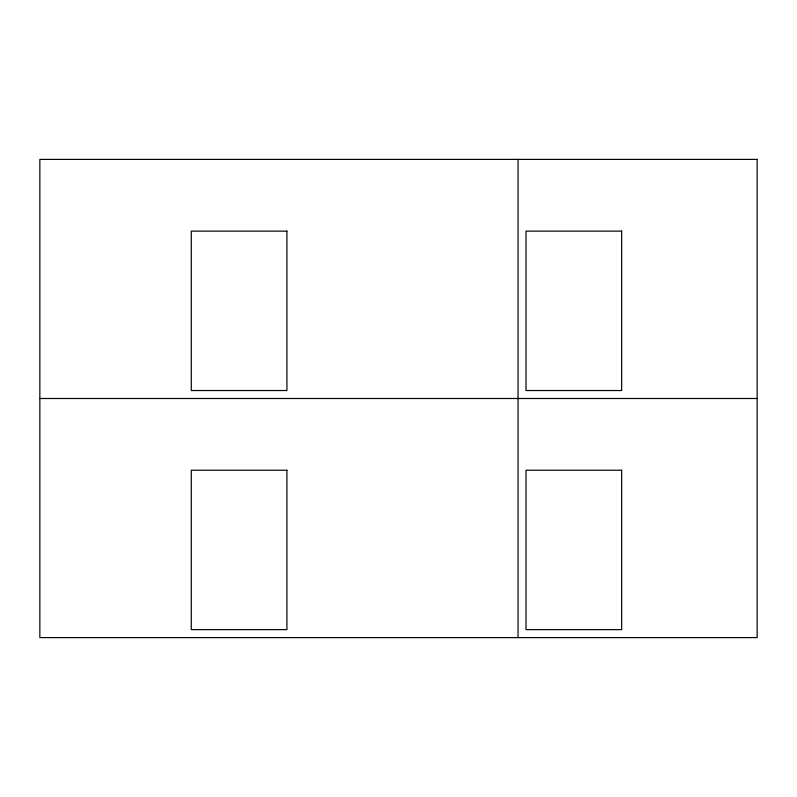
<?xml version="1.0" encoding="UTF-8"?>
<svg xmlns="http://www.w3.org/2000/svg" width="797" height="797" viewBox="0 0 797 797"><rect width="100%" height="100%" fill="white"/><g stroke="black" fill="none" stroke-linecap="round" stroke-linejoin="round"><path stroke-width="1.2" d="M39.85 398.5L757.15 398.5M518.05 159.4L518.05 637.6M757.15 159.4L39.85 159.4L39.85 637.6L757.15 637.6L757.15 159.4M286.92 231.13L191.28 231.13L191.28 390.53L286.92 390.53L286.92 231.13M621.66 231.13L526.02 231.13L526.02 390.53L621.66 390.53L621.66 231.13M286.92 470.23L191.28 470.23L191.28 629.63L286.92 629.63L286.92 470.23M621.66 470.23L526.02 470.23L526.02 629.63L621.66 629.63L621.66 470.23"/></g></svg>
